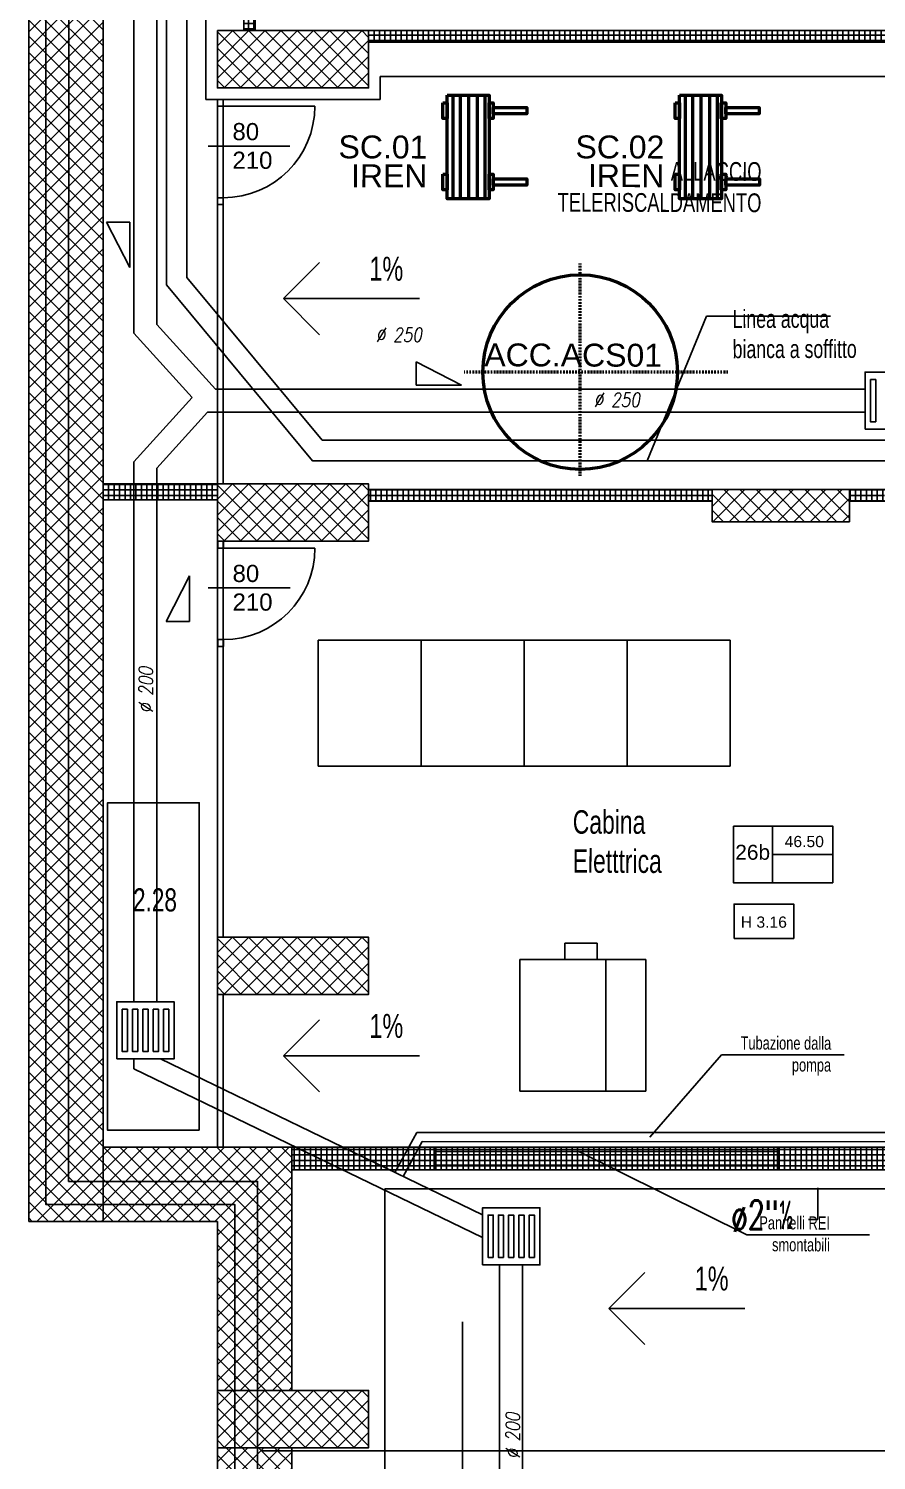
# Model space of a CAD drawing. Header units: millimetres. Extents: x -3782782348 to 131293, y -36553 to 57271.
# Drawn here: x 90045 to 90785, y 36874 to 38125 of the extents above; entities that cross this region are included whole.
import ezdxf

# ---------------------------------------------------------------- set-up
doc = ezdxf.new("R2010")
doc.units = ezdxf.units.MM
doc.header["$LTSCALE"] = 0.01
doc.linetypes.add('CONTINOUS', pattern=[0])
doc.linetypes.add('DASHDOT', pattern=[25.4, 12.7, -6.35, 0, -6.35])
for name, color, linetype in [('ESTRAZ', 2, 'Continuous'), ('IMP. IDRICO SANITARIO', 7, 'Continuous'), ('X_MURI', 8, 'Continuous'), ('X_quote serramenti interni', 251, 'CONTINOUS'), ('X_TESTI', 253, 'Continuous')]:
    doc.layers.add(name, color=color, linetype=linetype)
doc.layers.add('tubi_uta', color=253, linetype='Continuous', lineweight=50)
doc.styles.add('ARIAL', font='arial.ttf')
doc.styles.add('nomi', font='arial.ttf')
doc.styles.add('QUOTE', font='simplex.shx', dxfattribs={"width": 0.7})
doc.styles.add('ROMANS', font='romans')
doc.styles.add('testo indicazioni', font='romans.shx', dxfattribs={"width": 0.8, "oblique": 10, "height": 17.5})
pattern_1 = [(0, (96724.8174, -16956.5025), (0, 4.7625), []), (90, (96724.8174, -16956.5025), (-4.7625, 3e-16), [])]
pattern_2 = [(45, (96724.817, -16956.502), (-7.0710678, 7.0710678), []), (135, (96724.817, -16956.502), (-7.0710678, -7.0710678), [])]
pattern_3 = [(0, (96724.8174, -16956.5025), (0, 4.7625), []), (90, (96724.8174, -16956.5025), (-4.7625, 3e-16), [])]
pattern_4 = [(45, (139069.621, 4436.309), (-7.0710678, 7.0710678), []), (135, (139069.621, 4436.309), (-7.0710678, -7.0710678), [])]

msp = doc.modelspace()

# ---------------------------------------------------------------- hatches: boundary and pattern name
at = {"layer": 'X_MURI', "ltscale": 4}
h = msp.add_hatch(dxfattribs=at)
h.set_pattern_fill('_USER', color=256, scale=10, angle=45, style=0, double=1, pattern_type=0)
h.set_pattern_definition(pattern_2)
h.paths.add_polyline_path([(90230.8, 39726.9), (90253.3, 39726.9), (90253.3, 39748.6), (90230.8, 39748.6)], flags=24)
h.paths.add_polyline_path([(90065.8, 38732.8), (90088.3, 38732.8), (90088.3, 38754.5), (90065.8, 38754.5)], flags=24)
h.paths.add_polyline_path([(90230.8, 39476), (90253.3, 39476), (90253.3, 39497.7), (90230.8, 39497.7)], flags=24)
h.paths.add_polyline_path([(90059.5, 37082.6), (90109.6, 37082.6), (90109.6, 38802.1), (90209.6, 38802.1), (90233.5, 38802.1), (90233.6, 38837.4), (90233.8, 38837.4), (90233.8, 38847), (90274.6, 38847), (90274.6, 38871), (90274.6, 39904), (90209.6, 39904), (90209.6, 38867.1), (90059.6, 38867.1)])
h.paths.add_polyline_path([(90044.6, 37082.6), (90059.5, 37082.6), (90059.6, 38867.1), (90044.6, 38867.1)])
h = msp.add_hatch(dxfattribs=at)
h.set_pattern_fill('_USER', color=256, scale=10, angle=45, style=0, double=1, pattern_type=0)
h.set_pattern_definition(pattern_4)
h.paths.add_polyline_path([(90209.5, 38469), (90341.6, 38469), (90341.6, 38519), (90209.5, 38519)])
h.paths.add_polyline_path([(90209.5, 38123), (90341.6, 38123), (90341.6, 38073), (90209.5, 38073)])
h.paths.add_polyline_path([(90209.5, 37727), (90341.6, 37727), (90341.6, 37677), (90209.5, 37677)])
h.paths.add_polyline_path([(90641.6, 37722), (90761.6, 37722), (90761.6, 37694), (90641.6, 37694)])
h = msp.add_hatch(dxfattribs=at)
h.set_pattern_fill('NET', color=256, scale=1.5, angle=90, style=0)
h.set_pattern_definition([(90, (120478.4924, 42701.3154), (-4.7625, 3e-16), []), (180, (120478.4924, 42701.3154), (-6e-16, -4.7625), [])])
h.paths.add_polyline_path([(90233.1, 38469), (90243.1, 38469), (90242.6, 38123), (90232.6, 38123)])
h = msp.add_hatch(dxfattribs=at)
h.set_pattern_fill('NET', color=256, scale=1.5, style=0)
h.set_pattern_definition([(0, (94694.4945, 7877.176), (0, 4.7625), []), (90, (94694.4945, 7877.176), (-4.7625, 3e-16), [])])
h.paths.add_polyline_path([(91066, 38123), (91066, 38113), (91531.7, 38113), (91531.7, 38123)])
h.paths.add_polyline_path([(91021, 38113), (91021, 38123), (90341.6, 38123), (90341.6, 38113)])
h = msp.add_hatch(dxfattribs=at)
h.set_pattern_fill('NET', color=256, scale=1.5, style=0)
h.set_pattern_definition(pattern_3)
h.paths.add_polyline_path([(90156.6, 37727), (90136.6, 37727), (90136.6, 37713), (90156.6, 37713)])
h.paths.add_polyline_path([(90201.6, 37727), (90156.6, 37727), (90156.6, 37713), (90201.6, 37713)])
h.paths.add_polyline_path([(90109.6, 37727), (90109.6, 37713), (90136.6, 37713), (90136.6, 37727)])
h = msp.add_hatch(dxfattribs=at)
h.set_pattern_fill('NET', color=256, scale=1.5, style=0)
h.set_pattern_definition(pattern_1)
h.paths.add_polyline_path([(90209.5, 37727), (90201.6, 37727), (90201.6, 37713), (90209.5, 37713)])
h = msp.add_hatch(dxfattribs=at)
h.set_pattern_fill('NET', color=256, scale=1.5, style=0)
h.set_pattern_definition(pattern_3)
h.paths.add_polyline_path([(90641.6, 37722), (90482, 37722), (90341.6, 37722), (90341.6, 37712), (90482, 37712), (90641.6, 37712)])
h = msp.add_hatch(dxfattribs=at)
h.set_pattern_fill('NET', color=256, scale=1.5, style=0)
h.set_pattern_definition(pattern_1)
h.paths.add_polyline_path([(90792.3, 37722), (90761.6, 37722), (90761.6, 37712), (90792.3, 37712)])
h = msp.add_hatch(dxfattribs=at)
h.set_pattern_fill('NET', color=256, scale=1.5, angle=180, style=0)
h.set_pattern_definition([(180, (96724.8174, -16956.5025), (-6e-16, -4.7625), []), (270, (96724.8174, -16956.5025), (4.7625, -9e-16), [])])
h.paths.add_polyline_path([(90274.6, 37147.6), (90274.6, 37127.7), (91075.1, 37127.7), (91075.1, 37325.5), (92359.1, 37325.5), (92359.1, 37345.5), (91055.1, 37345.5), (91055.1, 37147.6)])
h = msp.add_hatch(dxfattribs=at)
h.set_pattern_fill('_USER', color=256, scale=10, angle=45, style=0, double=1, pattern_type=0)
h.set_pattern_definition(pattern_4)
edge = h.paths.add_edge_path()
edge.add_line((90209.5, 36093), (90209.5, 36143))
edge.add_line((90209.5, 36143), (90341.6, 36143))
edge.add_line((90341.6, 36143), (90341.6, 36093))
h.paths.add_polyline_path([(90209.5, 36539), (90341.6, 36539), (90341.6, 36489), (90209.5, 36489)])
h.paths.add_polyline_path([(90209.5, 36935), (90341.6, 36935), (90341.6, 36885), (90209.5, 36885)])
h.paths.add_polyline_path([(90209.5, 37331), (90341.6, 37331), (90341.6, 37281), (90209.5, 37281)])
h = msp.add_hatch(dxfattribs=at)
h.set_pattern_fill('_USER', color=256, scale=10, angle=45, style=0, double=1, pattern_type=0)
h.set_pattern_definition(pattern_2)
h.paths.add_polyline_path([(90274.6, 37147.6), (90109.6, 37147.6), (90109.6, 37082.6), (90209.6, 37082.6), (90209.6, 36935), (90274.6, 36935)])
h.paths.add_polyline_path([(90274.6, 36885), (90209.5, 36885), (90209.5, 36539), (90274.6, 36539)])
h.paths.add_polyline_path([(90209.5, 36451), (90064.8, 36451), (90064.8, 36179.8), (90209.5, 36179.8), (90209.7, 36143), (90275.5, 36143), (90275.5, 36209.8), (90109.6, 36209.8), (90094.8, 36209.8), (90094.8, 36421), (90109.6, 36421), (90275.5, 36421), (90275.5, 36489), (90209.5, 36489)])
h.paths.add_polyline_path([(90209.5, 35783.5), (90239.5, 35783.5), (90239.5, 35745), (90274.5, 35745), (90274.5, 36093), (90209.5, 36093)])

# ---------------------------------------------------------------- linework, layer by layer
at = {"color": 1, "linetype": 'Continuous'}
for q in [(90734.1, 37111.9), (90725.8, 37084.4)]:
    msp.add_line((90734.1, 37084.4), q, dxfattribs=at)
at = {"layer": 'IMP. IDRICO SANITARIO', "color": 5}
for p, q in [((90355.8, 35148.1, 0), (90355.8, 37111.2, 0)), ((90355.8, 37111.2), (91097.6, 37111.2))]:
    msp.add_line(p, q, dxfattribs=at)
at = {"layer": 'tubi_uta', "color": 7}
for p, q in [((90415, 38066.5, 0), (90415, 37976.6, 0)), ((90421.5, 38066.5, 0), (90421.5, 37976.6, 0)), ((90428.8, 38066.5, 0), (90428.8, 37976.6, 0)), ((90436.3, 38066.5, 0), (90436.3, 37976.6, 0)), ((90443.1, 38066.5, 0), (90443.1, 37976.6, 0)), ((90618, 38066.5, 0), (90618, 37976.6, 0)), ((90624.5, 38066.5, 0), (90624.5, 37976.6, 0)), ((90631.8, 38066.5, 0), (90631.8, 37976.6, 0)), ((90639.3, 38066.5, 0), (90639.3, 37976.6, 0)), ((90646.1, 38066.5, 0), (90646.1, 37976.6, 0))]:
    msp.add_line(p, q, dxfattribs=at)
at = {"layer": 'tubi_uta', "color": 1, "linetype": 'DASHDOT', "ltscale": 10}
for p, q in [((90526.4, 37734, 0), (90526.4, 37919.6, 0)), ((90655.4, 37824.7, 0), (90425.1, 37824.7, 0))]:
    msp.add_line(p, q, dxfattribs=at)
at = {"layer": 'tubi_uta', "color": 7, "elevation": 0}
for points in [[(90410.3, 38066.5), (90446.8, 38066.5), (90446.8, 37976), (90410.3, 37976)], [(90613.3, 38066.5), (90649.8, 38066.5), (90649.8, 37976), (90613.3, 37976)], [(90406.4, 38060), (90410.2, 38060), (90410.2, 38046.3), (90406.4, 38046.3)], [(90446.8, 38060), (90450.5, 38060), (90450.5, 38046.3), (90446.8, 38046.3)], [(90450.5, 38055.9), (90479.9, 38055.9), (90479.9, 38050.4), (90450.5, 38050.4)], [(90609.4, 38060), (90613.2, 38060), (90613.2, 38046.3), (90609.4, 38046.3)], [(90649.7, 38060), (90653.5, 38060), (90653.5, 38046.3), (90649.7, 38046.3)], [(90653.5, 38055.9), (90682.8, 38055.9), (90682.8, 38050.4), (90653.5, 38050.4)], [(90406.4, 37997.6), (90410.2, 37997.6), (90410.2, 37983.8), (90406.4, 37983.8)], [(90446.8, 37997.6), (90450.5, 37997.6), (90450.5, 37983.8), (90446.8, 37983.8)], [(90450.5, 37993.5), (90479.9, 37993.5), (90479.9, 37988), (90450.5, 37988)], [(90609.4, 37997.6), (90613.2, 37997.6), (90613.2, 37983.8), (90609.4, 37983.8)], [(90649.7, 37997.6), (90653.5, 37997.6), (90653.5, 37983.8), (90649.7, 37983.8)], [(90653.5, 37993.5), (90682.9, 37993.5), (90682.9, 37988), (90653.5, 37988)]]:
    msp.add_lwpolyline(points, close=True, dxfattribs=at)
at = {"layer": 'tubi_uta', "color": 7}
msp.add_circle((90526.4, 37824.7, 0), 85, dxfattribs=at)
at = {"layer": 'X_MURI', "ltscale": 4}
for p, q in [((90044.6, 38867.1, 0), (90044.6, 37082.6, 0)), ((90109.6, 38802.1, 0), (90109.6, 37082.6, 0)), ((90136.6, 37858.7, 0), (90136.6, 38398.6, 0)), ((90156.6, 37866.4, 0), (90156.6, 38398.6, 0)), ((90651.5, 38083, 0), (90351.6, 38083)), ((91021, 38083, 0), (90651.5, 38083, 0)), ((90209.6, 38063, 0), (90209.6, 37727, 0)), ((90209.6, 38063, 0), (90214.6, 38063, 0)), ((90209.6, 38057, 0), (90294.6, 38057, 0)), ((90214.6, 38063, 0), (90214.6, 37727, 0)), ((90214.6, 38063, 0), (90214.6, 37727, 0)), ((90201.3, 38022.2, 0), (90272.8, 38022.2, 0)), ((90132.9, 37955.6), (90112.5, 37955.6)), ((90112.5, 37955.6), (90132.9, 37916)), ((90132.9, 37916), (90132.9, 37955.6)), ((90267.1, 37888.9), (90298.6, 37920.4)), ((90386.1, 37888.9), (90267.1, 37888.9)), ((90267.1, 37888.9), (90298.6, 37857.4)), ((90207.8, 37809.7, 0), (90156.6, 37866.4, 0)), ((90636.6, 37873.5), (90584.9, 37747.2)), ((90745.2, 37873.5), (90636.6, 37873.5)), ((90187.3, 37802.6, 0), (90136.6, 37858.7, 0)), ((90383, 37813.3), (90383, 37833.6)), ((90383, 37833.6), (90422.6, 37813.3)), ((90422.6, 37813.3), (90383, 37813.3)), ((90187.3, 37802.6, 0), (90136.6, 37746.4, 0)), ((90775.3, 37809.7, 0), (90207.8, 37809.7, 0)), ((90200.8, 37789.7, 0), (90156.6, 37740.8, 0)), ((90775.3, 37789.7, 0), (90200.8, 37789.7, 0)), ((90136.6, 37274.6, 0), (90136.6, 37746.4, 0)), ((90156.6, 37274.6, 0), (90156.6, 37740.8, 0)), ((90201.6, 37727, 0), (90109.6, 37727, 0)), ((90201.6, 37727, 0), (90209.5, 37727, 0)), ((90201.6, 37713), (90109.6, 37713)), ((90201.6, 37713), (90209.5, 37713, 0)), ((90482, 37722, 0), (90341.6, 37722, 0)), ((90641.5, 37722, 0), (90482, 37722, 0)), ((90761.6, 37722, 0), (90908.6, 37722, 0)), ((90482, 37712, 0), (90341.6, 37712, 0)), ((90641.5, 37712, 0), (90482, 37712, 0)), ((90761.6, 37712, 0), (90908.6, 37712, 0)), ((90209.6, 37677, 0), (90209.6, 37147.6, 0)), ((90214.6, 37677, 0), (90214.6, 37331, 0)), ((90209.7, 37671), (90294.7, 37671)), ((90164.7, 37606.9), (90185, 37646.6)), ((90185, 37646.6), (90185, 37606.9)), ((90201.4, 37636.2), (90272.9, 37636.2)), ((90185, 37606.9), (90164.7, 37606.9)), ((90297.4, 37480.5), (90297.4, 37590.5)), ((90297.4, 37590.5), (90387.4, 37590.5)), ((90387.4, 37480.5), (90387.4, 37590.5)), ((90387.4, 37590.5), (90477.4, 37590.5)), ((90387.4, 37590.5), (90387.4, 37480.5)), ((90477.4, 37480.5), (90477.4, 37590.5)), ((90477.4, 37590.5), (90477.4, 37480.5)), ((90567.4, 37590.5), (90477.4, 37590.5)), ((90567.4, 37480.5), (90567.4, 37590.5)), ((90567.4, 37590.5), (90657.4, 37590.5)), ((90567.4, 37590.5), (90567.4, 37480.5)), ((90657.4, 37590.5), (90657.4, 37480.5)), ((90387.4, 37480.5), (90297.4, 37480.5)), ((90477.4, 37480.5), (90387.4, 37480.5)), ((90567.4, 37480.5), (90477.4, 37480.5)), ((90657.4, 37480.5), (90567.4, 37480.5)), ((90694.4, 37428.1), (90694.4, 37378.5)), ((90694.4, 37428.1), (90694.4, 37378.5)), ((90694.4, 37403.3), (90747.1, 37403.3)), ((90694.4, 37403.3), (90747.1, 37403.3)), ((90513, 37311.4), (90513, 37325.9)), ((90513, 37325.9), (90541.3, 37325.9)), ((90541.3, 37325.9), (90541.3, 37311.4)), ((90548.7, 37311.4), (90473.7, 37311.4)), ((90473.7, 37311.4), (90473.7, 37196.4)), ((90541.3, 37311.4), (90513, 37311.4)), ((90548.7, 37196.4), (90548.7, 37311.4)), ((90548.7, 37311.4), (90548.7, 37196.4)), ((90583.7, 37311.4), (90548.7, 37311.4)), ((90583.7, 37196.4), (90583.7, 37311.4)), ((90214.6, 37281), (90214.6, 37147.6)), ((90214.6, 37281, 0), (90214.6, 37147.6, 0)), ((90267.1, 37227.4), (90298.6, 37258.9)), ((90386.1, 37227.4), (90267.1, 37227.4)), ((90267.1, 37227.4), (90298.6, 37195.9)), ((90649.8, 37228.2), (90587.2, 37156.3, 0)), ((90757, 37228.2), (90649.8, 37228.2)), ((90136.6, 37215.9, 0), (90136.6, 37224.6, 0)), ((90441.2, 37068.6, 0), (90136.6, 37215.9, 0)), ((90441.2, 37088.4, 0), (90159.7, 37224.6, 0)), ((90473.7, 37196.4), (90548.7, 37196.4)), ((90544.3, 37196.4), (90579.3, 37196.4)), ((90548.7, 37196.4), (90583.7, 37196.4)), ((90383.6, 37160.5), (90364.6, 37125.5)), ((90388.3, 37152.5), (90371.8, 37122)), ((90383.6, 37160.5), (90939.9, 37160.3)), ((90388.3, 37152.5), (90939.9, 37152.3)), ((90274.6, 37147.6, 0), (90109.6, 37147.6, 0)), ((90274.6, 36935, 0), (90274.6, 37147.6, 0)), ((90274.6, 37147.6, 0), (91055.1, 37147.6, 0)), ((90398.9, 37147.7, 0), (90398.9, 37127.7, 0)), ((90698.9, 37143.7, 0), (90398.9, 37143.7, 0)), ((90672, 37070.9), (90525.2, 37143.7, 0)), ((90698.9, 37147.7, 0), (90698.9, 37127.7, 0)), ((90698.9, 37131.7, 0), (90398.9, 37131.7, 0)), ((90209.6, 37082.6, 0), (90044.6, 37082.6, 0)), ((90209.5, 36489, 0), (90209.6, 37082.6, 0)), ((90779.2, 37070.9), (90672, 37070.9)), ((90456, 37044.7, 0), (90456, 36313.9, 0)), ((90476, 37044.7, 0), (90476, 34814.7, 0)), ((90551.3, 37006.7), (90582.8, 37038.2)), ((90670.3, 37006.7), (90551.3, 37006.7)), ((90551.3, 37006.7), (90582.8, 36975.2)), ((90274.6, 36539, 0), (90274.6, 36885, 0))]:
    msp.add_line(p, q, dxfattribs=at)
at = {"layer": 'X_MURI', "ltscale": 4, "elevation": 0}
for points in [[(90224.6, 40040.5), (90224.6, 38852.1), (90059.6, 38852.1), (90059.5, 37097.6), (90224.6, 37097.6), (90224.5, 36421)], [(90244.6, 39904), (90244.6, 38832.1), (90079.6, 38832.1), (90079.5, 37117.6), (90244.6, 37117.6), (90244.5, 36421)], [(90233.1, 38469), (90233.1, 38469), (90243.1, 38469), (90242.6, 38123), (90232.6, 38123), (90233.1, 38469)], [(90209.5, 38133), (90199.5, 38133), (90199.5, 38063), (90351.6, 38063), (90351.6, 38083)], [(90209.5, 38123), (90209.5, 38073), (90341.6, 38073), (90341.6, 38089)], [(91021, 38113), (90341.6, 38113), (90341.6, 38123), (91021, 38123)], [(90248.4, 36882.3), (90476.4, 36882.3), (91034, 36882.3), (91171, 37066), (91171, 37689.8)], [(90321.5, 37331), (90209.5, 37331), (90209.5, 37281), (90312.5, 37281)], [(90274.6, 37127.7), (91075.1, 37127.7), (91075.1, 37325.5), (92359.1, 37325.5)], [(90341.6, 37331), (90341.6, 37331), (90341.6, 37281), (90332.5, 37281)], [(90963.5, 36995), (90963.5, 35757), (90423.5, 35757), (90423.5, 36995)]]:
    msp.add_lwpolyline(points, dxfattribs=at)
at = {"layer": 'X_MURI', "ltscale": 4}
for points in [[(90453.9, 39932.7), (90453.9, 39664.6), (90343.9, 39561.7), (90345.1, 38829.5), (90164.9, 38749.2), (90164.9, 37900.8), (90292.5, 37747.2), (90877.2, 37747.2), (91110.9, 37747.2), (91171.1, 37689.8), (91171.1, 37385.9), (91231.8, 37304.5), (91687, 37304.5)], [(90471.9, 39932.7), (90471.9, 39657.7), (90361.9, 39554.9), (90363.1, 38818.1), (90182.9, 38737.8), (90182.9, 37907.3), (90301, 37765.2), (90877.2, 37765.2), (91118.1, 37765.2), (91189.1, 37697.5), (91189.1, 37391.9), (91240.8, 37322.5), (91808.6, 37322.5)]]:
    msp.add_lwpolyline(points, dxfattribs=at)
at = {"layer": 'X_MURI', "ltscale": 4, "elevation": 0}
for points in [[(90209.5, 38123), (90341.6, 38123), (90341.6, 38073), (90209.5, 38073)], [(90209.6, 38057), (90214.6, 38057), (90214.6, 38063), (90209.6, 38063)], [(90209.6, 37971), (90214.6, 37971), (90214.6, 37977), (90209.6, 37977)], [(90209.5, 37727), (90341.6, 37727), (90341.6, 37677), (90209.5, 37677)], [(90209.5, 37727), (90341.6, 37727), (90341.6, 37677), (90209.5, 37677)], [(90641.6, 37722), (90761.6, 37722), (90761.6, 37694), (90641.6, 37694)], [(90641.6, 37722), (90761.6, 37722), (90761.6, 37694), (90641.6, 37694)], [(90193.6, 37162.4), (90113.6, 37162.4), (90113.6, 37448.4), (90193.6, 37448.4)], [(90209.5, 37331), (90341.6, 37331), (90341.6, 37281), (90209.5, 37281)], [(90121.6, 37224.6), (90171.6, 37224.6), (90171.6, 37274.6), (90121.6, 37274.6)], [(90130.9, 37231.1), (90126.4, 37231.1), (90126.4, 37268.1), (90130.9, 37268.1)], [(90139.9, 37231.1), (90135.4, 37231.1), (90135.4, 37268.1), (90139.9, 37268.1)], [(90144.4, 37231.1), (90148.9, 37231.1), (90148.9, 37268.1), (90144.4, 37268.1)], [(90153.4, 37231.1), (90157.9, 37231.1), (90157.9, 37268.1), (90153.4, 37268.1)], [(90162.4, 37231.1), (90166.9, 37231.1), (90166.9, 37268.1), (90162.4, 37268.1)], [(90209.5, 36935), (90341.6, 36935), (90341.6, 36885), (90209.5, 36885)]]:
    msp.add_lwpolyline(points, close=True, dxfattribs=at)
at = {"layer": 'X_MURI', "ltscale": 4}
for points in [[(90775.3, 37774.7), (90825.3, 37774.7), (90825.3, 37824.7), (90775.3, 37824.7)], [(90784.6, 37781.2), (90780.1, 37781.2), (90780.1, 37818.2), (90784.6, 37818.2)], [(90209.7, 37671), (90214.7, 37671), (90214.7, 37677), (90209.7, 37677)], [(90209.7, 37585), (90214.7, 37585), (90214.7, 37591), (90209.7, 37591)], [(90660.2, 37428.1), (90747.1, 37428.1), (90747.1, 37378.5), (90660.2, 37378.5)], [(90660.2, 37428.1), (90747.1, 37428.1), (90747.1, 37378.5), (90660.2, 37378.5)], [(90660.9, 37330), (90712.9, 37330), (90712.9, 37360), (90660.9, 37360)], [(90441.2, 37044.7), (90491.2, 37044.7), (90491.2, 37094.7), (90441.2, 37094.7)], [(90450.4, 37051.2), (90445.9, 37051.2), (90445.9, 37088.2), (90450.4, 37088.2)], [(90459.4, 37051.2), (90454.9, 37051.2), (90454.9, 37088.2), (90459.4, 37088.2)], [(90463.9, 37051.2), (90468.4, 37051.2), (90468.4, 37088.2), (90463.9, 37088.2)], [(90472.9, 37051.2), (90477.4, 37051.2), (90477.4, 37088.2), (90472.9, 37088.2)], [(90481.9, 37051.2), (90486.4, 37051.2), (90486.4, 37088.2), (90481.9, 37088.2)]]:
    msp.add_lwpolyline(points, close=True, dxfattribs=at)
for centre in [(90214.6, 38057, 0), (90214.7, 37671)]:
    msp.add_arc(centre, 80, 270, 0, dxfattribs=at)

# ---------------------------------------------------------------- texts
at = {"layer": 'ESTRAZ', "color": 3, "style": 'ROMANS', "width": 0.7}
msp.add_text('ø2"½', height=25, dxfattribs=at).set_placement((90658.5, 37076, 0))
at = {"layer": 'X_MURI', "ltscale": 4}
for s, insert, char_height, width, attachment_point, rotation, style in [('{\\fArial|b0|i0|c0|p34;\\H0.8x;ALLACCIO^JTELERISCALDAMENTO}', (90684.7, 37964.2, 0), 20.48, 332.978, 9, 359.8509, 'QUOTE'), ('{\\fArial|b0|i0|c0|p34;\\H10.9x;1%}', (90371.8, 37904.3), 1.921, 229.114, 9, 359.8509, 'QUOTE'), ('\\pxi-3,l8.9229,t8.9229;{\\fArial|b0|i0|c0|p34;\\H10.9x;Linea acqua\\Pbianca a soffitto}', (90651, 37836.6), 1.452, 113.508, 7, 0.1491, 'QUOTE'), ('{\\Fromans|c238;%%C }250', (90388.2, 37851.1), 12.25, 163.159, 9, 359.8509, 'testo indicazioni'), ('{\\Fromans|c238;%%C }250', (90578.6, 37794.2, 0), 12.25, 163.159, 9, 359.8509, 'testo indicazioni'), ('{\\Fromans|c238;%%C }200', (90153.1, 37567.1, 0), 12.25, 163.159, 9, 89.8509, 'testo indicazioni'), ('{\\fArial|b0|i0|c0|p34;Cabina\\PEletttrica\\P }', (90519.7, 37352.9, 0), 20.48, 332.978, 7, 359.8509, 'QUOTE'), ('{\\H1.2x;46.50}', (90739.3, 37414.5, 0), 8.165, 81.649, 6, 359.9558, 'nomi'), ('{\\H1.6x;26b}', (90692.3, 37405.1), 8.165, 81.649, 6, 359.9558, 'nomi'), ('{\\fArial|b0|i0|c0|p34;\\H0.8x;2.28}', (90174.1, 37353.2, 0), 25.2, 409.719, 9, 359.8509, 'QUOTE'), ('{\\fArial|b0|i0|c204|p34;\\H1.2x;H 3.\\fArial|b0|i0|c0|p34;16\\fArial|b0|i0|c204|p34; }', (90707, 37344.1, 0), 8.165, 81.649, 6, 359.9558, 'nomi'), ('{\\fArial|b0|i0|c0|p34;\\H10.9x;1%}', (90371.8, 37242.8), 1.921, 229.114, 9, 359.8509, 'QUOTE'), ('{\\fArial|b0|i0|c0|p34;\\H0.8x;Tubazione dalla\\Ppompa }', (90745.6, 37210.1, 0), 14.336, 233.085, 9, 359.8509, 'QUOTE'), ('{\\fArial|b0|i0|c0|p34;\\H0.8x;Pannelli REI\\Psmontabili}', (90744.5, 37056.3, 0), 14.336, 233.085, 9, 359.8509, 'QUOTE'), ('{\\fArial|b0|i0|c0|p34;\\H10.9x;1%}', (90656, 37022.1), 1.921, 229.114, 9, 359.8509, 'QUOTE'), ('{\\Fromans|c238;%%C }200', (90473.7, 36915.6), 12.25, 163.159, 9, 89.8509, 'testo indicazioni')]:
    msp.add_mtext(s, dxfattribs=dict(at, insert=insert, char_height=char_height, width=width, attachment_point=attachment_point, rotation=rotation, style=style))
at = {"layer": 'X_quote serramenti interni', "char_height": 15, "width": 150.002, "attachment_point": 4, "rotation": 359.9558, "style": 'nomi'}
for insert in [(90222.6, 38022.2, 0), (90222.7, 37636.2, 0)]:
    msp.add_mtext('80\\P210', dxfattribs=dict(at, insert=insert))
at = {"layer": 'X_TESTI', "color": 7, "char_height": 20, "width": 709.711, "attachment_point": 9, "rotation": 359.8509, "line_spacing_factor": 0.8, "style": 'ARIAL'}
for s, insert in [('SC.01', (90392.9, 38011, 0)), ('SC.02', (90599.9, 38011, 0)), ('IREN', (90392.9, 37986.1, 0)), ('IREN', (90599.9, 37986.2, 0)), ('ACC.ACS01', (90597.9, 37829.1))]:
    msp.add_mtext(s, dxfattribs=dict(at, insert=insert))

doc.saveas('drawing.dxf')
